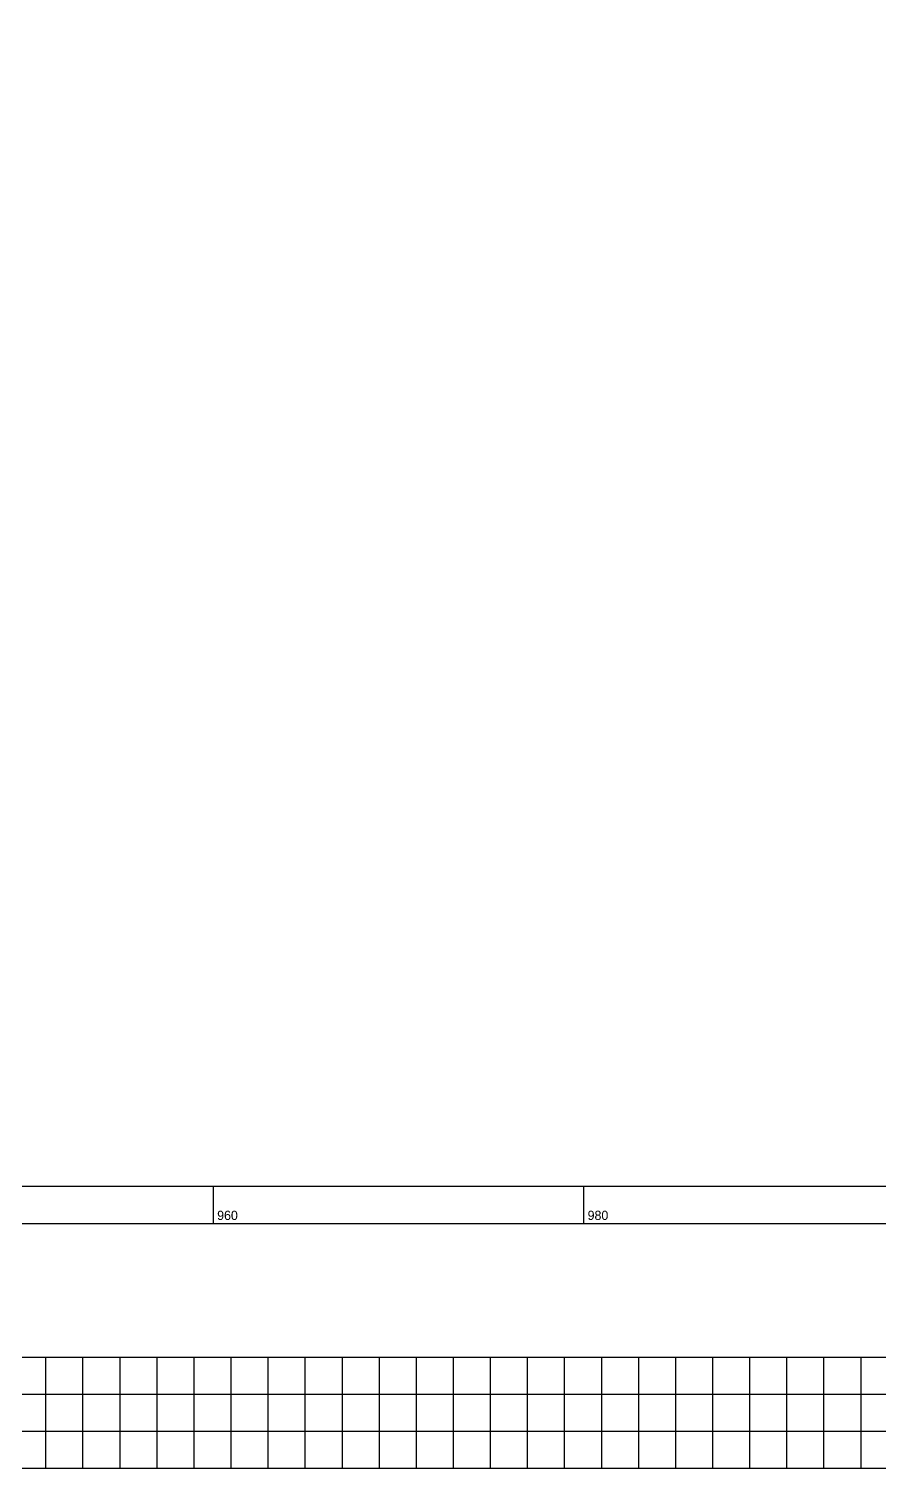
# Model space of a CAD drawing. Extents: x 547747 to 549324, y 1837450 to 1838029.
# Drawn here: x 548883.4 to 548929.3, y 1837450 to 1837527.7 of the extents above; entities that cross this region are included whole.
import ezdxf

# ---------------------------------------------------------------- set-up
doc = ezdxf.new("R2010")
doc.units = 0
doc.layers.add('Level 58', color=7, linetype='Continuous')

msp = doc.modelspace()

# ---------------------------------------------------------------- linework, layer by layer
at = {"layer": 'Level 58'}
for p, q in [((548893.38, 1837463.19), (548893.38, 1837465.19)), ((548893.38, 1837463.19), (548893.38, 1837465.19)), ((548893.38, 1837463.19), (548893.38, 1837465.19)), ((548893.38, 1837463.19), (548893.38, 1837465.19)), ((548893.38, 1837463.19), (548893.38, 1837465.19)), ((548913.38, 1837463.19), (548913.38, 1837465.19)), ((548913.38, 1837463.19), (548913.38, 1837465.19)), ((548913.38, 1837463.19), (548913.38, 1837465.19)), ((548913.38, 1837463.19), (548913.38, 1837465.19)), ((548913.38, 1837463.19), (548913.38, 1837465.19)), ((548882.32, 1837455.99), (548884.32, 1837455.99)), ((548882.32, 1837455.99), (548884.32, 1837455.99)), ((548882.32, 1837455.99), (548884.32, 1837455.99)), ((548882.32, 1837455.99), (548884.32, 1837455.99)), ((548882.32, 1837455.99), (548884.32, 1837455.99)), ((548884.32, 1837455.99), (548886.32, 1837455.99)), ((548884.32, 1837455.99), (548884.32, 1837449.99)), ((548884.32, 1837455.99), (548886.32, 1837455.99)), ((548884.32, 1837455.99), (548884.32, 1837449.99)), ((548884.32, 1837455.99), (548886.32, 1837455.99)), ((548884.32, 1837455.99), (548884.32, 1837449.99)), ((548884.32, 1837455.99), (548886.32, 1837455.99)), ((548884.32, 1837455.99), (548884.32, 1837449.99)), ((548884.32, 1837455.99), (548886.32, 1837455.99)), ((548884.32, 1837455.99), (548884.32, 1837449.99)), ((548886.32, 1837455.99), (548888.32, 1837455.99)), ((548886.32, 1837455.99), (548886.32, 1837449.99)), ((548886.32, 1837455.99), (548888.32, 1837455.99)), ((548886.32, 1837455.99), (548886.32, 1837449.99)), ((548886.32, 1837455.99), (548888.32, 1837455.99)), ((548886.32, 1837455.99), (548886.32, 1837449.99)), ((548886.32, 1837455.99), (548888.32, 1837455.99)), ((548886.32, 1837455.99), (548886.32, 1837449.99)), ((548886.32, 1837455.99), (548888.32, 1837455.99)), ((548886.32, 1837455.99), (548886.32, 1837449.99)), ((548888.32, 1837455.99), (548890.32, 1837455.99)), ((548888.32, 1837455.99), (548888.32, 1837449.99)), ((548888.32, 1837455.99), (548890.32, 1837455.99)), ((548888.32, 1837455.99), (548888.32, 1837449.99)), ((548888.32, 1837455.99), (548890.32, 1837455.99)), ((548888.32, 1837455.99), (548888.32, 1837449.99)), ((548888.32, 1837455.99), (548890.32, 1837455.99)), ((548888.32, 1837455.99), (548888.32, 1837449.99)), ((548888.32, 1837455.99), (548890.32, 1837455.99)), ((548888.32, 1837455.99), (548888.32, 1837449.99)), ((548890.32, 1837455.99), (548892.32, 1837455.99)), ((548890.32, 1837455.99), (548890.32, 1837449.99)), ((548890.32, 1837455.99), (548892.32, 1837455.99)), ((548890.32, 1837455.99), (548890.32, 1837449.99)), ((548890.32, 1837455.99), (548892.32, 1837455.99)), ((548890.32, 1837455.99), (548890.32, 1837449.99)), ((548890.32, 1837455.99), (548892.32, 1837455.99)), ((548890.32, 1837455.99), (548890.32, 1837449.99)), ((548890.32, 1837455.99), (548892.32, 1837455.99)), ((548890.32, 1837455.99), (548890.32, 1837449.99)), ((548892.32, 1837455.99), (548894.32, 1837455.99)), ((548892.32, 1837455.99), (548892.32, 1837449.99)), ((548892.32, 1837455.99), (548894.32, 1837455.99)), ((548892.32, 1837455.99), (548892.32, 1837449.99)), ((548892.32, 1837455.99), (548894.32, 1837455.99)), ((548892.32, 1837455.99), (548892.32, 1837449.99)), ((548892.32, 1837455.99), (548894.32, 1837455.99)), ((548892.32, 1837455.99), (548892.32, 1837449.99)), ((548892.32, 1837455.99), (548894.32, 1837455.99)), ((548892.32, 1837455.99), (548892.32, 1837449.99)), ((548894.32, 1837455.99), (548896.32, 1837455.99)), ((548894.32, 1837455.99), (548894.32, 1837449.99)), ((548894.32, 1837455.99), (548896.32, 1837455.99)), ((548894.32, 1837455.99), (548894.32, 1837449.99)), ((548894.32, 1837455.99), (548896.32, 1837455.99)), ((548894.32, 1837455.99), (548894.32, 1837449.99)), ((548894.32, 1837455.99), (548896.32, 1837455.99)), ((548894.32, 1837455.99), (548894.32, 1837449.99)), ((548894.32, 1837455.99), (548896.32, 1837455.99)), ((548894.32, 1837455.99), (548894.32, 1837449.99)), ((548896.32, 1837455.99), (548898.32, 1837455.99)), ((548896.32, 1837455.99), (548896.32, 1837449.99)), ((548896.32, 1837455.99), (548898.32, 1837455.99)), ((548896.32, 1837455.99), (548896.32, 1837449.99)), ((548896.32, 1837455.99), (548898.32, 1837455.99)), ((548896.32, 1837455.99), (548896.32, 1837449.99)), ((548896.32, 1837455.99), (548898.32, 1837455.99)), ((548896.32, 1837455.99), (548896.32, 1837449.99)), ((548896.32, 1837455.99), (548898.32, 1837455.99)), ((548896.32, 1837455.99), (548896.32, 1837449.99)), ((548898.32, 1837455.99), (548900.32, 1837455.99)), ((548898.32, 1837455.99), (548898.32, 1837449.99)), ((548898.32, 1837455.99), (548900.32, 1837455.99)), ((548898.32, 1837455.99), (548898.32, 1837449.99)), ((548898.32, 1837455.99), (548900.32, 1837455.99)), ((548898.32, 1837455.99), (548898.32, 1837449.99)), ((548898.32, 1837455.99), (548900.32, 1837455.99)), ((548898.32, 1837455.99), (548898.32, 1837449.99)), ((548898.32, 1837455.99), (548900.32, 1837455.99)), ((548898.32, 1837455.99), (548898.32, 1837449.99)), ((548900.32, 1837455.99), (548902.32, 1837455.99)), ((548900.32, 1837455.99), (548900.32, 1837449.99)), ((548900.32, 1837455.99), (548902.32, 1837455.99)), ((548900.32, 1837455.99), (548900.32, 1837449.99)), ((548900.32, 1837455.99), (548902.32, 1837455.99)), ((548900.32, 1837455.99), (548900.32, 1837449.99)), ((548900.32, 1837455.99), (548902.32, 1837455.99)), ((548900.32, 1837455.99), (548900.32, 1837449.99)), ((548900.32, 1837455.99), (548902.32, 1837455.99)), ((548900.32, 1837455.99), (548900.32, 1837449.99)), ((548902.32, 1837455.99), (548904.32, 1837455.99)), ((548902.32, 1837455.99), (548902.32, 1837449.99)), ((548902.32, 1837455.99), (548904.32, 1837455.99)), ((548902.32, 1837455.99), (548902.32, 1837449.99)), ((548902.32, 1837455.99), (548904.32, 1837455.99)), ((548902.32, 1837455.99), (548902.32, 1837449.99)), ((548902.32, 1837455.99), (548904.32, 1837455.99)), ((548902.32, 1837455.99), (548902.32, 1837449.99)), ((548902.32, 1837455.99), (548904.32, 1837455.99)), ((548902.32, 1837455.99), (548902.32, 1837449.99)), ((548904.32, 1837455.99), (548906.32, 1837455.99)), ((548904.32, 1837455.99), (548904.32, 1837449.99)), ((548904.32, 1837455.99), (548906.32, 1837455.99)), ((548904.32, 1837455.99), (548904.32, 1837449.99)), ((548904.32, 1837455.99), (548906.32, 1837455.99)), ((548904.32, 1837455.99), (548904.32, 1837449.99)), ((548904.32, 1837455.99), (548906.32, 1837455.99)), ((548904.32, 1837455.99), (548904.32, 1837449.99)), ((548904.32, 1837455.99), (548906.32, 1837455.99)), ((548904.32, 1837455.99), (548904.32, 1837449.99)), ((548906.32, 1837455.99), (548908.32, 1837455.99)), ((548906.32, 1837455.99), (548906.32, 1837449.99)), ((548906.32, 1837455.99), (548908.32, 1837455.99)), ((548906.32, 1837455.99), (548906.32, 1837449.99)), ((548906.32, 1837455.99), (548908.32, 1837455.99)), ((548906.32, 1837455.99), (548906.32, 1837449.99)), ((548906.32, 1837455.99), (548908.32, 1837455.99)), ((548906.32, 1837455.99), (548906.32, 1837449.99)), ((548906.32, 1837455.99), (548908.32, 1837455.99)), ((548906.32, 1837455.99), (548906.32, 1837449.99)), ((548908.32, 1837455.99), (548910.32, 1837455.99)), ((548908.32, 1837455.99), (548908.32, 1837449.99)), ((548908.32, 1837455.99), (548910.32, 1837455.99)), ((548908.32, 1837455.99), (548908.32, 1837449.99)), ((548908.32, 1837455.99), (548910.32, 1837455.99)), ((548908.32, 1837455.99), (548908.32, 1837449.99)), ((548908.32, 1837455.99), (548910.32, 1837455.99)), ((548908.32, 1837455.99), (548908.32, 1837449.99)), ((548908.32, 1837455.99), (548910.32, 1837455.99)), ((548908.32, 1837455.99), (548908.32, 1837449.99)), ((548910.32, 1837455.99), (548912.32, 1837455.99)), ((548910.32, 1837455.99), (548910.32, 1837449.99)), ((548910.32, 1837455.99), (548912.32, 1837455.99)), ((548910.32, 1837455.99), (548910.32, 1837449.99)), ((548910.32, 1837455.99), (548912.32, 1837455.99)), ((548910.32, 1837455.99), (548910.32, 1837449.99)), ((548910.32, 1837455.99), (548912.32, 1837455.99)), ((548910.32, 1837455.99), (548910.32, 1837449.99)), ((548910.32, 1837455.99), (548912.32, 1837455.99)), ((548910.32, 1837455.99), (548910.32, 1837449.99)), ((548912.32, 1837455.99), (548914.32, 1837455.99)), ((548912.32, 1837455.99), (548912.32, 1837449.99)), ((548912.32, 1837455.99), (548914.32, 1837455.99)), ((548912.32, 1837455.99), (548912.32, 1837449.99)), ((548912.32, 1837455.99), (548914.32, 1837455.99)), ((548912.32, 1837455.99), (548912.32, 1837449.99)), ((548912.32, 1837455.99), (548914.32, 1837455.99)), ((548912.32, 1837455.99), (548912.32, 1837449.99)), ((548912.32, 1837455.99), (548914.32, 1837455.99)), ((548912.32, 1837455.99), (548912.32, 1837449.99)), ((548914.32, 1837455.99), (548916.32, 1837455.99)), ((548914.32, 1837455.99), (548914.32, 1837449.99)), ((548914.32, 1837455.99), (548916.32, 1837455.99)), ((548914.32, 1837455.99), (548914.32, 1837449.99)), ((548914.32, 1837455.99), (548916.32, 1837455.99)), ((548914.32, 1837455.99), (548914.32, 1837449.99)), ((548914.32, 1837455.99), (548916.32, 1837455.99)), ((548914.32, 1837455.99), (548914.32, 1837449.99)), ((548914.32, 1837455.99), (548916.32, 1837455.99)), ((548914.32, 1837455.99), (548914.32, 1837449.99)), ((548916.32, 1837455.99), (548918.32, 1837455.99)), ((548916.32, 1837455.99), (548916.32, 1837449.99)), ((548916.32, 1837455.99), (548918.32, 1837455.99)), ((548916.32, 1837455.99), (548916.32, 1837449.99)), ((548916.32, 1837455.99), (548918.32, 1837455.99)), ((548916.32, 1837455.99), (548916.32, 1837449.99)), ((548916.32, 1837455.99), (548918.32, 1837455.99)), ((548916.32, 1837455.99), (548916.32, 1837449.99)), ((548916.32, 1837455.99), (548918.32, 1837455.99)), ((548916.32, 1837455.99), (548916.32, 1837449.99)), ((548918.32, 1837455.99), (548920.32, 1837455.99)), ((548918.32, 1837455.99), (548918.32, 1837449.99)), ((548918.32, 1837455.99), (548920.32, 1837455.99)), ((548918.32, 1837455.99), (548918.32, 1837449.99)), ((548918.32, 1837455.99), (548920.32, 1837455.99)), ((548918.32, 1837455.99), (548918.32, 1837449.99)), ((548918.32, 1837455.99), (548920.32, 1837455.99)), ((548918.32, 1837455.99), (548918.32, 1837449.99)), ((548918.32, 1837455.99), (548920.32, 1837455.99)), ((548918.32, 1837455.99), (548918.32, 1837449.99)), ((548920.32, 1837455.99), (548922.32, 1837455.99)), ((548920.32, 1837455.99), (548920.32, 1837449.99)), ((548920.32, 1837455.99), (548922.32, 1837455.99)), ((548920.32, 1837455.99), (548920.32, 1837449.99)), ((548920.32, 1837455.99), (548922.32, 1837455.99)), ((548920.32, 1837455.99), (548920.32, 1837449.99)), ((548920.32, 1837455.99), (548922.32, 1837455.99)), ((548920.32, 1837455.99), (548920.32, 1837449.99)), ((548920.32, 1837455.99), (548922.32, 1837455.99)), ((548920.32, 1837455.99), (548920.32, 1837449.99)), ((548922.32, 1837455.99), (548924.32, 1837455.99)), ((548922.32, 1837455.99), (548922.32, 1837449.99)), ((548922.32, 1837455.99), (548924.32, 1837455.99)), ((548922.32, 1837455.99), (548922.32, 1837449.99)), ((548922.32, 1837455.99), (548924.32, 1837455.99)), ((548922.32, 1837455.99), (548922.32, 1837449.99)), ((548922.32, 1837455.99), (548924.32, 1837455.99)), ((548922.32, 1837455.99), (548922.32, 1837449.99)), ((548922.32, 1837455.99), (548924.32, 1837455.99)), ((548922.32, 1837455.99), (548922.32, 1837449.99)), ((548924.32, 1837455.99), (548926.32, 1837455.99)), ((548924.32, 1837455.99), (548924.32, 1837449.99)), ((548924.32, 1837455.99), (548926.32, 1837455.99)), ((548924.32, 1837455.99), (548924.32, 1837449.99)), ((548924.32, 1837455.99), (548926.32, 1837455.99)), ((548924.32, 1837455.99), (548924.32, 1837449.99)), ((548924.32, 1837455.99), (548926.32, 1837455.99)), ((548924.32, 1837455.99), (548924.32, 1837449.99)), ((548924.32, 1837455.99), (548926.32, 1837455.99)), ((548924.32, 1837455.99), (548924.32, 1837449.99)), ((548926.32, 1837455.99), (548928.32, 1837455.99)), ((548926.32, 1837455.99), (548926.32, 1837449.99)), ((548926.32, 1837455.99), (548928.32, 1837455.99)), ((548926.32, 1837455.99), (548926.32, 1837449.99)), ((548926.32, 1837455.99), (548928.32, 1837455.99)), ((548926.32, 1837455.99), (548926.32, 1837449.99)), ((548926.32, 1837455.99), (548928.32, 1837455.99)), ((548926.32, 1837455.99), (548926.32, 1837449.99)), ((548926.32, 1837455.99), (548928.32, 1837455.99)), ((548926.32, 1837455.99), (548926.32, 1837449.99)), ((548928.32, 1837455.99), (548930.32, 1837455.99)), ((548928.32, 1837455.99), (548928.32, 1837449.99)), ((548928.32, 1837455.99), (548930.32, 1837455.99)), ((548928.32, 1837455.99), (548928.32, 1837449.99)), ((548928.32, 1837455.99), (548930.32, 1837455.99)), ((548928.32, 1837455.99), (548928.32, 1837449.99)), ((548928.32, 1837455.99), (548930.32, 1837455.99)), ((548928.32, 1837455.99), (548928.32, 1837449.99)), ((548928.32, 1837455.99), (548930.32, 1837455.99)), ((548928.32, 1837455.99), (548928.32, 1837449.99)), ((548882.32, 1837453.99), (548884.32, 1837453.99)), ((548882.32, 1837453.99), (548884.32, 1837453.99)), ((548882.32, 1837453.99), (548884.32, 1837453.99)), ((548882.32, 1837453.99), (548884.32, 1837453.99)), ((548882.32, 1837453.99), (548884.32, 1837453.99)), ((548884.32, 1837453.99), (548886.32, 1837453.99)), ((548884.32, 1837453.99), (548886.32, 1837453.99)), ((548884.32, 1837453.99), (548886.32, 1837453.99)), ((548884.32, 1837453.99), (548886.32, 1837453.99)), ((548884.32, 1837453.99), (548886.32, 1837453.99)), ((548886.32, 1837453.99), (548888.32, 1837453.99)), ((548886.32, 1837453.99), (548888.32, 1837453.99)), ((548886.32, 1837453.99), (548888.32, 1837453.99)), ((548886.32, 1837453.99), (548888.32, 1837453.99)), ((548886.32, 1837453.99), (548888.32, 1837453.99)), ((548888.32, 1837453.99), (548890.32, 1837453.99)), ((548888.32, 1837453.99), (548890.32, 1837453.99)), ((548888.32, 1837453.99), (548890.32, 1837453.99)), ((548888.32, 1837453.99), (548890.32, 1837453.99)), ((548888.32, 1837453.99), (548890.32, 1837453.99)), ((548890.32, 1837453.99), (548892.32, 1837453.99)), ((548890.32, 1837453.99), (548892.32, 1837453.99)), ((548890.32, 1837453.99), (548892.32, 1837453.99)), ((548890.32, 1837453.99), (548892.32, 1837453.99)), ((548890.32, 1837453.99), (548892.32, 1837453.99)), ((548892.32, 1837453.99), (548894.32, 1837453.99)), ((548892.32, 1837453.99), (548894.32, 1837453.99)), ((548892.32, 1837453.99), (548894.32, 1837453.99)), ((548892.32, 1837453.99), (548894.32, 1837453.99)), ((548892.32, 1837453.99), (548894.32, 1837453.99)), ((548894.32, 1837453.99), (548896.32, 1837453.99)), ((548894.32, 1837453.99), (548896.32, 1837453.99)), ((548894.32, 1837453.99), (548896.32, 1837453.99)), ((548894.32, 1837453.99), (548896.32, 1837453.99)), ((548894.32, 1837453.99), (548896.32, 1837453.99)), ((548896.32, 1837453.99), (548898.32, 1837453.99)), ((548896.32, 1837453.99), (548898.32, 1837453.99)), ((548896.32, 1837453.99), (548898.32, 1837453.99)), ((548896.32, 1837453.99), (548898.32, 1837453.99)), ((548896.32, 1837453.99), (548898.32, 1837453.99)), ((548898.32, 1837453.99), (548900.32, 1837453.99)), ((548898.32, 1837453.99), (548900.32, 1837453.99)), ((548898.32, 1837453.99), (548900.32, 1837453.99)), ((548898.32, 1837453.99), (548900.32, 1837453.99)), ((548898.32, 1837453.99), (548900.32, 1837453.99)), ((548900.32, 1837453.99), (548902.32, 1837453.99)), ((548900.32, 1837453.99), (548902.32, 1837453.99)), ((548900.32, 1837453.99), (548902.32, 1837453.99)), ((548900.32, 1837453.99), (548902.32, 1837453.99)), ((548900.32, 1837453.99), (548902.32, 1837453.99)), ((548902.32, 1837453.99), (548904.32, 1837453.99)), ((548902.32, 1837453.99), (548904.32, 1837453.99)), ((548902.32, 1837453.99), (548904.32, 1837453.99)), ((548902.32, 1837453.99), (548904.32, 1837453.99)), ((548902.32, 1837453.99), (548904.32, 1837453.99)), ((548904.32, 1837453.99), (548906.32, 1837453.99)), ((548904.32, 1837453.99), (548906.32, 1837453.99)), ((548904.32, 1837453.99), (548906.32, 1837453.99)), ((548904.32, 1837453.99), (548906.32, 1837453.99)), ((548904.32, 1837453.99), (548906.32, 1837453.99)), ((548906.32, 1837453.99), (548908.32, 1837453.99)), ((548906.32, 1837453.99), (548908.32, 1837453.99)), ((548906.32, 1837453.99), (548908.32, 1837453.99)), ((548906.32, 1837453.99), (548908.32, 1837453.99)), ((548906.32, 1837453.99), (548908.32, 1837453.99)), ((548908.32, 1837453.99), (548910.32, 1837453.99)), ((548908.32, 1837453.99), (548910.32, 1837453.99)), ((548908.32, 1837453.99), (548910.32, 1837453.99)), ((548908.32, 1837453.99), (548910.32, 1837453.99)), ((548908.32, 1837453.99), (548910.32, 1837453.99)), ((548910.32, 1837453.99), (548912.32, 1837453.99)), ((548910.32, 1837453.99), (548912.32, 1837453.99)), ((548910.32, 1837453.99), (548912.32, 1837453.99)), ((548910.32, 1837453.99), (548912.32, 1837453.99)), ((548910.32, 1837453.99), (548912.32, 1837453.99)), ((548912.32, 1837453.99), (548914.32, 1837453.99)), ((548912.32, 1837453.99), (548914.32, 1837453.99)), ((548912.32, 1837453.99), (548914.32, 1837453.99)), ((548912.32, 1837453.99), (548914.32, 1837453.99)), ((548912.32, 1837453.99), (548914.32, 1837453.99)), ((548914.32, 1837453.99), (548916.32, 1837453.99)), ((548914.32, 1837453.99), (548916.32, 1837453.99)), ((548914.32, 1837453.99), (548916.32, 1837453.99)), ((548914.32, 1837453.99), (548916.32, 1837453.99)), ((548914.32, 1837453.99), (548916.32, 1837453.99)), ((548916.32, 1837453.99), (548918.32, 1837453.99)), ((548916.32, 1837453.99), (548918.32, 1837453.99)), ((548916.32, 1837453.99), (548918.32, 1837453.99)), ((548916.32, 1837453.99), (548918.32, 1837453.99)), ((548916.32, 1837453.99), (548918.32, 1837453.99)), ((548918.32, 1837453.99), (548920.32, 1837453.99)), ((548918.32, 1837453.99), (548920.32, 1837453.99)), ((548918.32, 1837453.99), (548920.32, 1837453.99)), ((548918.32, 1837453.99), (548920.32, 1837453.99)), ((548918.32, 1837453.99), (548920.32, 1837453.99)), ((548920.32, 1837453.99), (548922.32, 1837453.99)), ((548920.32, 1837453.99), (548922.32, 1837453.99)), ((548920.32, 1837453.99), (548922.32, 1837453.99)), ((548920.32, 1837453.99), (548922.32, 1837453.99)), ((548920.32, 1837453.99), (548922.32, 1837453.99)), ((548922.32, 1837453.99), (548924.32, 1837453.99)), ((548922.32, 1837453.99), (548924.32, 1837453.99)), ((548922.32, 1837453.99), (548924.32, 1837453.99)), ((548922.32, 1837453.99), (548924.32, 1837453.99)), ((548922.32, 1837453.99), (548924.32, 1837453.99)), ((548924.32, 1837453.99), (548926.32, 1837453.99)), ((548924.32, 1837453.99), (548926.32, 1837453.99)), ((548924.32, 1837453.99), (548926.32, 1837453.99)), ((548924.32, 1837453.99), (548926.32, 1837453.99)), ((548924.32, 1837453.99), (548926.32, 1837453.99)), ((548926.32, 1837453.99), (548928.32, 1837453.99)), ((548926.32, 1837453.99), (548928.32, 1837453.99)), ((548926.32, 1837453.99), (548928.32, 1837453.99)), ((548926.32, 1837453.99), (548928.32, 1837453.99)), ((548926.32, 1837453.99), (548928.32, 1837453.99)), ((548928.32, 1837453.99), (548930.32, 1837453.99)), ((548928.32, 1837453.99), (548930.32, 1837453.99)), ((548928.32, 1837453.99), (548930.32, 1837453.99)), ((548928.32, 1837453.99), (548930.32, 1837453.99)), ((548928.32, 1837453.99), (548930.32, 1837453.99)), ((548882.32, 1837451.99), (548884.32, 1837451.99)), ((548882.32, 1837451.99), (548884.32, 1837451.99)), ((548882.32, 1837451.99), (548884.32, 1837451.99)), ((548882.32, 1837451.99), (548884.32, 1837451.99)), ((548882.32, 1837451.99), (548884.32, 1837451.99)), ((548884.32, 1837451.99), (548886.32, 1837451.99)), ((548884.32, 1837451.99), (548886.32, 1837451.99)), ((548884.32, 1837451.99), (548886.32, 1837451.99)), ((548884.32, 1837451.99), (548886.32, 1837451.99)), ((548884.32, 1837451.99), (548886.32, 1837451.99)), ((548886.32, 1837451.99), (548888.32, 1837451.99)), ((548886.32, 1837451.99), (548888.32, 1837451.99)), ((548886.32, 1837451.99), (548888.32, 1837451.99)), ((548886.32, 1837451.99), (548888.32, 1837451.99)), ((548886.32, 1837451.99), (548888.32, 1837451.99)), ((548888.32, 1837451.99), (548890.32, 1837451.99)), ((548888.32, 1837451.99), (548890.32, 1837451.99)), ((548888.32, 1837451.99), (548890.32, 1837451.99)), ((548888.32, 1837451.99), (548890.32, 1837451.99)), ((548888.32, 1837451.99), (548890.32, 1837451.99)), ((548890.32, 1837451.99), (548892.32, 1837451.99)), ((548890.32, 1837451.99), (548892.32, 1837451.99)), ((548890.32, 1837451.99), (548892.32, 1837451.99)), ((548890.32, 1837451.99), (548892.32, 1837451.99)), ((548890.32, 1837451.99), (548892.32, 1837451.99)), ((548892.32, 1837451.99), (548894.32, 1837451.99)), ((548892.32, 1837451.99), (548894.32, 1837451.99)), ((548892.32, 1837451.99), (548894.32, 1837451.99)), ((548892.32, 1837451.99), (548894.32, 1837451.99)), ((548892.32, 1837451.99), (548894.32, 1837451.99)), ((548894.32, 1837451.99), (548896.32, 1837451.99)), ((548894.32, 1837451.99), (548896.32, 1837451.99)), ((548894.32, 1837451.99), (548896.32, 1837451.99)), ((548894.32, 1837451.99), (548896.32, 1837451.99)), ((548894.32, 1837451.99), (548896.32, 1837451.99)), ((548896.32, 1837451.99), (548898.32, 1837451.99)), ((548896.32, 1837451.99), (548898.32, 1837451.99)), ((548896.32, 1837451.99), (548898.32, 1837451.99)), ((548896.32, 1837451.99), (548898.32, 1837451.99)), ((548896.32, 1837451.99), (548898.32, 1837451.99)), ((548898.32, 1837451.99), (548900.32, 1837451.99)), ((548898.32, 1837451.99), (548900.32, 1837451.99)), ((548898.32, 1837451.99), (548900.32, 1837451.99)), ((548898.32, 1837451.99), (548900.32, 1837451.99)), ((548898.32, 1837451.99), (548900.32, 1837451.99)), ((548900.32, 1837451.99), (548902.32, 1837451.99)), ((548900.32, 1837451.99), (548902.32, 1837451.99)), ((548900.32, 1837451.99), (548902.32, 1837451.99)), ((548900.32, 1837451.99), (548902.32, 1837451.99)), ((548900.32, 1837451.99), (548902.32, 1837451.99)), ((548902.32, 1837451.99), (548904.32, 1837451.99)), ((548902.32, 1837451.99), (548904.32, 1837451.99)), ((548902.32, 1837451.99), (548904.32, 1837451.99)), ((548902.32, 1837451.99), (548904.32, 1837451.99)), ((548902.32, 1837451.99), (548904.32, 1837451.99)), ((548904.32, 1837451.99), (548906.32, 1837451.99)), ((548904.32, 1837451.99), (548906.32, 1837451.99)), ((548904.32, 1837451.99), (548906.32, 1837451.99)), ((548904.32, 1837451.99), (548906.32, 1837451.99)), ((548904.32, 1837451.99), (548906.32, 1837451.99)), ((548906.32, 1837451.99), (548908.32, 1837451.99)), ((548906.32, 1837451.99), (548908.32, 1837451.99)), ((548906.32, 1837451.99), (548908.32, 1837451.99)), ((548906.32, 1837451.99), (548908.32, 1837451.99)), ((548906.32, 1837451.99), (548908.32, 1837451.99)), ((548908.32, 1837451.99), (548910.32, 1837451.99)), ((548908.32, 1837451.99), (548910.32, 1837451.99)), ((548908.32, 1837451.99), (548910.32, 1837451.99)), ((548908.32, 1837451.99), (548910.32, 1837451.99)), ((548908.32, 1837451.99), (548910.32, 1837451.99)), ((548910.32, 1837451.99), (548912.32, 1837451.99)), ((548910.32, 1837451.99), (548912.32, 1837451.99)), ((548910.32, 1837451.99), (548912.32, 1837451.99)), ((548910.32, 1837451.99), (548912.32, 1837451.99)), ((548910.32, 1837451.99), (548912.32, 1837451.99)), ((548912.32, 1837451.99), (548914.32, 1837451.99)), ((548912.32, 1837451.99), (548914.32, 1837451.99)), ((548912.32, 1837451.99), (548914.32, 1837451.99)), ((548912.32, 1837451.99), (548914.32, 1837451.99)), ((548912.32, 1837451.99), (548914.32, 1837451.99)), ((548914.32, 1837451.99), (548916.32, 1837451.99)), ((548914.32, 1837451.99), (548916.32, 1837451.99)), ((548914.32, 1837451.99), (548916.32, 1837451.99)), ((548914.32, 1837451.99), (548916.32, 1837451.99)), ((548914.32, 1837451.99), (548916.32, 1837451.99)), ((548916.32, 1837451.99), (548918.32, 1837451.99)), ((548916.32, 1837451.99), (548918.32, 1837451.99)), ((548916.32, 1837451.99), (548918.32, 1837451.99)), ((548916.32, 1837451.99), (548918.32, 1837451.99)), ((548916.32, 1837451.99), (548918.32, 1837451.99)), ((548918.32, 1837451.99), (548920.32, 1837451.99)), ((548918.32, 1837451.99), (548920.32, 1837451.99)), ((548918.32, 1837451.99), (548920.32, 1837451.99)), ((548918.32, 1837451.99), (548920.32, 1837451.99)), ((548918.32, 1837451.99), (548920.32, 1837451.99)), ((548920.32, 1837451.99), (548922.32, 1837451.99)), ((548920.32, 1837451.99), (548922.32, 1837451.99)), ((548920.32, 1837451.99), (548922.32, 1837451.99)), ((548920.32, 1837451.99), (548922.32, 1837451.99)), ((548920.32, 1837451.99), (548922.32, 1837451.99)), ((548922.32, 1837451.99), (548924.32, 1837451.99)), ((548922.32, 1837451.99), (548924.32, 1837451.99)), ((548922.32, 1837451.99), (548924.32, 1837451.99)), ((548922.32, 1837451.99), (548924.32, 1837451.99)), ((548922.32, 1837451.99), (548924.32, 1837451.99)), ((548924.32, 1837451.99), (548926.32, 1837451.99)), ((548924.32, 1837451.99), (548926.32, 1837451.99)), ((548924.32, 1837451.99), (548926.32, 1837451.99)), ((548924.32, 1837451.99), (548926.32, 1837451.99)), ((548924.32, 1837451.99), (548926.32, 1837451.99)), ((548926.32, 1837451.99), (548928.32, 1837451.99)), ((548926.32, 1837451.99), (548928.32, 1837451.99)), ((548926.32, 1837451.99), (548928.32, 1837451.99)), ((548926.32, 1837451.99), (548928.32, 1837451.99)), ((548926.32, 1837451.99), (548928.32, 1837451.99)), ((548928.32, 1837451.99), (548930.32, 1837451.99)), ((548928.32, 1837451.99), (548930.32, 1837451.99)), ((548928.32, 1837451.99), (548930.32, 1837451.99)), ((548928.32, 1837451.99), (548930.32, 1837451.99)), ((548928.32, 1837451.99), (548930.32, 1837451.99)), ((548882.32, 1837449.99), (548884.32, 1837449.99)), ((548882.32, 1837449.99), (548884.32, 1837449.99)), ((548882.32, 1837449.99), (548884.32, 1837449.99)), ((548882.32, 1837449.99), (548884.32, 1837449.99)), ((548882.32, 1837449.99), (548884.32, 1837449.99)), ((548884.32, 1837449.99), (548886.32, 1837449.99)), ((548884.32, 1837449.99), (548886.32, 1837449.99)), ((548884.32, 1837449.99), (548886.32, 1837449.99)), ((548884.32, 1837449.99), (548886.32, 1837449.99)), ((548884.32, 1837449.99), (548886.32, 1837449.99)), ((548886.32, 1837449.99), (548888.32, 1837449.99)), ((548886.32, 1837449.99), (548888.32, 1837449.99)), ((548886.32, 1837449.99), (548888.32, 1837449.99)), ((548886.32, 1837449.99), (548888.32, 1837449.99)), ((548886.32, 1837449.99), (548888.32, 1837449.99)), ((548888.32, 1837449.99), (548890.32, 1837449.99)), ((548888.32, 1837449.99), (548890.32, 1837449.99)), ((548888.32, 1837449.99), (548890.32, 1837449.99)), ((548888.32, 1837449.99), (548890.32, 1837449.99)), ((548888.32, 1837449.99), (548890.32, 1837449.99)), ((548890.32, 1837449.99), (548892.32, 1837449.99)), ((548890.32, 1837449.99), (548892.32, 1837449.99)), ((548890.32, 1837449.99), (548892.32, 1837449.99)), ((548890.32, 1837449.99), (548892.32, 1837449.99)), ((548890.32, 1837449.99), (548892.32, 1837449.99)), ((548892.32, 1837449.99), (548894.32, 1837449.99)), ((548892.32, 1837449.99), (548894.32, 1837449.99)), ((548892.32, 1837449.99), (548894.32, 1837449.99)), ((548892.32, 1837449.99), (548894.32, 1837449.99)), ((548892.32, 1837449.99), (548894.32, 1837449.99)), ((548894.32, 1837449.99), (548896.32, 1837449.99)), ((548894.32, 1837449.99), (548896.32, 1837449.99)), ((548894.32, 1837449.99), (548896.32, 1837449.99)), ((548894.32, 1837449.99), (548896.32, 1837449.99)), ((548894.32, 1837449.99), (548896.32, 1837449.99)), ((548896.32, 1837449.99), (548898.32, 1837449.99)), ((548896.32, 1837449.99), (548898.32, 1837449.99)), ((548896.32, 1837449.99), (548898.32, 1837449.99)), ((548896.32, 1837449.99), (548898.32, 1837449.99)), ((548896.32, 1837449.99), (548898.32, 1837449.99)), ((548898.32, 1837449.99), (548900.32, 1837449.99)), ((548898.32, 1837449.99), (548900.32, 1837449.99)), ((548898.32, 1837449.99), (548900.32, 1837449.99)), ((548898.32, 1837449.99), (548900.32, 1837449.99)), ((548898.32, 1837449.99), (548900.32, 1837449.99)), ((548900.32, 1837449.99), (548902.32, 1837449.99)), ((548900.32, 1837449.99), (548902.32, 1837449.99)), ((548900.32, 1837449.99), (548902.32, 1837449.99)), ((548900.32, 1837449.99), (548902.32, 1837449.99)), ((548900.32, 1837449.99), (548902.32, 1837449.99)), ((548902.32, 1837449.99), (548904.32, 1837449.99)), ((548902.32, 1837449.99), (548904.32, 1837449.99)), ((548902.32, 1837449.99), (548904.32, 1837449.99)), ((548902.32, 1837449.99), (548904.32, 1837449.99)), ((548902.32, 1837449.99), (548904.32, 1837449.99)), ((548904.32, 1837449.99), (548906.32, 1837449.99)), ((548904.32, 1837449.99), (548906.32, 1837449.99)), ((548904.32, 1837449.99), (548906.32, 1837449.99)), ((548904.32, 1837449.99), (548906.32, 1837449.99)), ((548904.32, 1837449.99), (548906.32, 1837449.99)), ((548906.32, 1837449.99), (548908.32, 1837449.99)), ((548906.32, 1837449.99), (548908.32, 1837449.99)), ((548906.32, 1837449.99), (548908.32, 1837449.99)), ((548906.32, 1837449.99), (548908.32, 1837449.99)), ((548906.32, 1837449.99), (548908.32, 1837449.99)), ((548908.32, 1837449.99), (548910.32, 1837449.99)), ((548908.32, 1837449.99), (548910.32, 1837449.99)), ((548908.32, 1837449.99), (548910.32, 1837449.99)), ((548908.32, 1837449.99), (548910.32, 1837449.99)), ((548908.32, 1837449.99), (548910.32, 1837449.99)), ((548910.32, 1837449.99), (548912.32, 1837449.99)), ((548910.32, 1837449.99), (548912.32, 1837449.99)), ((548910.32, 1837449.99), (548912.32, 1837449.99)), ((548910.32, 1837449.99), (548912.32, 1837449.99)), ((548910.32, 1837449.99), (548912.32, 1837449.99)), ((548912.32, 1837449.99), (548914.32, 1837449.99)), ((548912.32, 1837449.99), (548914.32, 1837449.99)), ((548912.32, 1837449.99), (548914.32, 1837449.99)), ((548912.32, 1837449.99), (548914.32, 1837449.99)), ((548912.32, 1837449.99), (548914.32, 1837449.99)), ((548914.32, 1837449.99), (548916.32, 1837449.99)), ((548914.32, 1837449.99), (548916.32, 1837449.99)), ((548914.32, 1837449.99), (548916.32, 1837449.99)), ((548914.32, 1837449.99), (548916.32, 1837449.99)), ((548914.32, 1837449.99), (548916.32, 1837449.99)), ((548916.32, 1837449.99), (548918.32, 1837449.99)), ((548916.32, 1837449.99), (548918.32, 1837449.99)), ((548916.32, 1837449.99), (548918.32, 1837449.99)), ((548916.32, 1837449.99), (548918.32, 1837449.99)), ((548916.32, 1837449.99), (548918.32, 1837449.99)), ((548918.32, 1837449.99), (548920.32, 1837449.99)), ((548918.32, 1837449.99), (548920.32, 1837449.99)), ((548918.32, 1837449.99), (548920.32, 1837449.99)), ((548918.32, 1837449.99), (548920.32, 1837449.99)), ((548918.32, 1837449.99), (548920.32, 1837449.99)), ((548920.32, 1837449.99), (548922.32, 1837449.99)), ((548920.32, 1837449.99), (548922.32, 1837449.99)), ((548920.32, 1837449.99), (548922.32, 1837449.99)), ((548920.32, 1837449.99), (548922.32, 1837449.99)), ((548920.32, 1837449.99), (548922.32, 1837449.99)), ((548922.32, 1837449.99), (548924.32, 1837449.99)), ((548922.32, 1837449.99), (548924.32, 1837449.99)), ((548922.32, 1837449.99), (548924.32, 1837449.99)), ((548922.32, 1837449.99), (548924.32, 1837449.99)), ((548922.32, 1837449.99), (548924.32, 1837449.99)), ((548924.32, 1837449.99), (548926.32, 1837449.99)), ((548924.32, 1837449.99), (548926.32, 1837449.99)), ((548924.32, 1837449.99), (548926.32, 1837449.99)), ((548924.32, 1837449.99), (548926.32, 1837449.99)), ((548924.32, 1837449.99), (548926.32, 1837449.99)), ((548926.32, 1837449.99), (548928.32, 1837449.99)), ((548926.32, 1837449.99), (548928.32, 1837449.99)), ((548926.32, 1837449.99), (548928.32, 1837449.99)), ((548926.32, 1837449.99), (548928.32, 1837449.99)), ((548926.32, 1837449.99), (548928.32, 1837449.99)), ((548928.32, 1837449.99), (548930.32, 1837449.99)), ((548928.32, 1837449.99), (548930.32, 1837449.99)), ((548928.32, 1837449.99), (548930.32, 1837449.99)), ((548928.32, 1837449.99), (548930.32, 1837449.99)), ((548928.32, 1837449.99), (548930.32, 1837449.99))]:
    msp.add_line(p, q, dxfattribs=at)
for points in [[(548680.32, 1837463.19), (548680.32, 1837963.29), (549017.69, 1837963.29), (549017.69, 1837463.19)], [(548680.32, 1837463.19), (548680.32, 1837963.29), (549017.69, 1837963.29), (549017.69, 1837463.19)], [(548680.32, 1837463.19), (548680.32, 1837963.29), (549017.69, 1837963.29), (549017.69, 1837463.19)], [(548680.32, 1837463.19), (548680.32, 1837963.29), (549017.69, 1837963.29), (549017.69, 1837463.19)], [(548680.32, 1837463.19), (548680.32, 1837963.29), (549017.69, 1837963.29), (549017.69, 1837463.19)], [(548682.32, 1837961.29), (549015.69, 1837961.29), (549015.69, 1837465.19), (548682.32, 1837465.19)], [(548682.32, 1837465.19), (548682.32, 1837961.29), (549015.69, 1837961.29), (549015.69, 1837465.19)], [(548682.32, 1837465.19), (548682.32, 1837961.29), (549015.69, 1837961.29), (549015.69, 1837465.19)], [(548682.32, 1837465.19), (548682.32, 1837961.29), (549015.69, 1837961.29), (549015.69, 1837465.19)], [(548682.32, 1837465.19), (548682.32, 1837961.29), (549015.69, 1837961.29), (549015.69, 1837465.19)], [(548682.32, 1837465.19), (548682.32, 1837961.29), (549015.69, 1837961.29), (549015.69, 1837465.19)]]:
    msp.add_lwpolyline(points, close=True, dxfattribs=at)

# ---------------------------------------------------------------- texts
for s, p in [('960', (548893.58, 1837463.39)), ('960', (548893.58, 1837463.39)), ('960', (548893.58, 1837463.39)), ('960', (548893.58, 1837463.39)), ('960', (548893.58, 1837463.39)), ('980', (548913.58, 1837463.39)), ('980', (548913.58, 1837463.39)), ('980', (548913.58, 1837463.39)), ('980', (548913.58, 1837463.39)), ('980', (548913.58, 1837463.39))]:
    msp.add_text(s, height=0.5, dxfattribs=at).set_placement(p)

doc.saveas('drawing.dxf')
